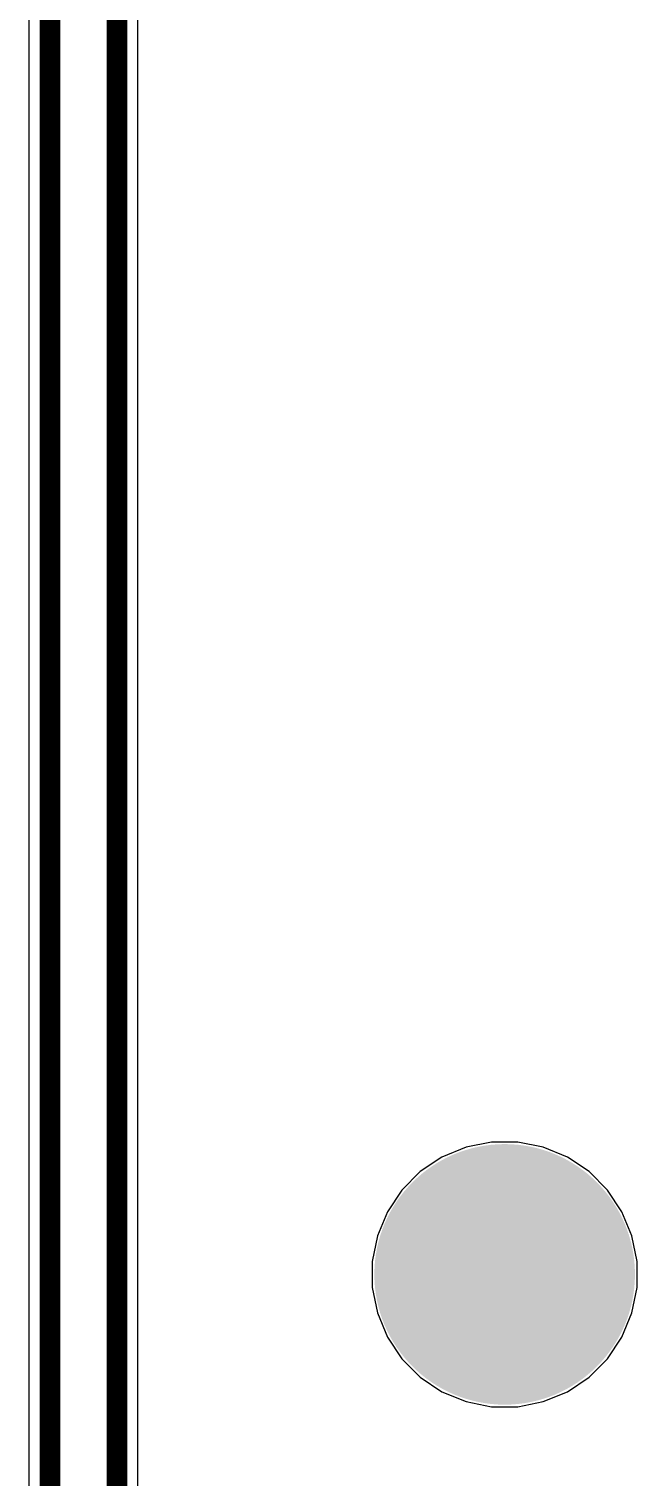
# Model space of a CAD drawing. Header units: millimetres. Extents: x -0.34 to 5.78, y -0.39 to 4.37.
# Drawn here: x 3.066 to 3.36, y 1.146 to 1.847 of the extents above; entities that cross this region are included whole.
import ezdxf

# ---------------------------------------------------------------- set-up
doc = ezdxf.new("R2010")
doc.units = ezdxf.units.MM
doc.header["$MEASUREMENT"] = 0
for name, color, linetype in [('BottomLayer', 5, 'Continuous'), ('BottomSolder', 6, 'Continuous'), ('MultiLayer', 9, 'Continuous'), ('PadHoleLayer', 156, 'Continuous'), ('TopLayer', 1, 'Continuous'), ('TopSolder', 216, 'Continuous')]:
    doc.layers.add(name, color=color, linetype=linetype)

msp = doc.modelspace()

# ---------------------------------------------------------------- hatches: boundary and pattern name
at = {"layer": 'BottomLayer'}
h = msp.add_hatch(color=5, dxfattribs=at)
edge = h.paths.add_edge_path()
edge.add_arc((3.296, 1.244), 0.0590551, 0, 360)
at = {"layer": 'BottomSolder'}
h = msp.add_hatch(color=6, dxfattribs=at)
edge = h.paths.add_edge_path()
edge.add_arc((3.296, 1.244), 0.0630551, 0, 360)
at = {"layer": 'MultiLayer'}
h = msp.add_hatch(color=9, dxfattribs=at)
edge = h.paths.add_edge_path()
edge.add_arc((3.296, 1.244), 0.0590551, 0, 360)
at = {"layer": 'PadHoleLayer'}
h = msp.add_hatch(color=156, dxfattribs=at)
edge = h.paths.add_edge_path()
edge.add_arc((3.296, 1.244), 0.0590551, 0, 360)
at = {"layer": 'TopLayer'}
h = msp.add_hatch(color=1, dxfattribs=at)
edge = h.paths.add_edge_path()
edge.add_arc((3.296, 1.244), 0.0590551, 0, 360)
at = {"layer": 'TopSolder'}
h = msp.add_hatch(color=216, dxfattribs=at)
edge = h.paths.add_edge_path()
edge.add_arc((3.296, 1.244), 0.0630551, 0, 360)

# ---------------------------------------------------------------- linework, layer by layer
at = {"layer": 'BottomLayer'}
for p, q in [((3.2773158, 1.3055935), (3.2656585, 1.3007649)), ((3.2896911, 1.3080551), (3.2773158, 1.3055935)), ((3.3023089, 1.3080551), (3.2896911, 1.3080551)), ((3.3146842, 1.3055935), (3.3023089, 1.3080551)), ((3.3263415, 1.3007649), (3.3146842, 1.3055935)), ((3.2656585, 1.3007649), (3.2551673, 1.2937548)), ((3.3368327, 1.2937548), (3.3263415, 1.3007649)), ((3.2551673, 1.2937548), (3.2462452, 1.2848327)), ((3.3457548, 1.2848327), (3.3368327, 1.2937548)), ((3.2462452, 1.2848327), (3.2392351, 1.2743415)), ((3.3527649, 1.2743415), (3.3457548, 1.2848327)), ((3.2392351, 1.2743415), (3.2344065, 1.2626842)), ((3.3575935, 1.2626842), (3.3527649, 1.2743415)), ((3.2344065, 1.2626842), (3.2319449, 1.2503089)), ((3.3600551, 1.2503089), (3.3575935, 1.2626842)), ((3.2319449, 1.2503089), (3.2319449, 1.2376911)), ((3.3600551, 1.2376911), (3.3600551, 1.2503089)), ((3.2319449, 1.2376911), (3.2344065, 1.2253158)), ((3.3575935, 1.2253158), (3.3600551, 1.2376911)), ((3.2344065, 1.2253158), (3.2392351, 1.2136585)), ((3.3527649, 1.2136585), (3.3575935, 1.2253158)), ((3.2392351, 1.2136585), (3.2462452, 1.2031673)), ((3.3457548, 1.2031673), (3.3527649, 1.2136585)), ((3.2462452, 1.2031673), (3.2551673, 1.1942452)), ((3.3368327, 1.1942452), (3.3457548, 1.2031673)), ((3.2551673, 1.1942452), (3.2656585, 1.1872351)), ((3.3263415, 1.1872351), (3.3368327, 1.1942452)), ((3.2656585, 1.1872351), (3.2773158, 1.1824065)), ((3.3146842, 1.1824065), (3.3263415, 1.1872351)), ((3.2773158, 1.1824065), (3.2896911, 1.1799449)), ((3.2896911, 1.1799449), (3.3023089, 1.1799449)), ((3.3023089, 1.1799449), (3.3146842, 1.1824065))]:
    msp.add_line(p, q, dxfattribs=at)
at = {"layer": 'TopLayer'}
for p, q in [((3.0658041, 2.2454597), (3.065804, 1.453)), ((3.1185275, 1.453), (3.1185276, 2.2494597)), ((3.065804, 1.453), (3.065804, 1.3480001)), ((3.1185275, 1.3510005), (3.1185275, 1.453)), ((3.065804, 1.3480001), (3.0658041, 1.3479996)), ((3.0658041, 1.3479996), (3.0658041, 0.5315783)), ((3.1185276, 1.351), (3.1185275, 1.3510005)), ((3.1185276, 0.5315783), (3.1185276, 1.351)), ((3.2773158, 1.3055935), (3.2656585, 1.3007649)), ((3.2896911, 1.3080551), (3.2773158, 1.3055935)), ((3.3023089, 1.3080551), (3.2896911, 1.3080551)), ((3.3146842, 1.3055935), (3.3023089, 1.3080551)), ((3.3263415, 1.3007649), (3.3146842, 1.3055935)), ((3.2656585, 1.3007649), (3.2551673, 1.2937548)), ((3.3368327, 1.2937548), (3.3263415, 1.3007649)), ((3.2551673, 1.2937548), (3.2462452, 1.2848327)), ((3.3457548, 1.2848327), (3.3368327, 1.2937548)), ((3.2462452, 1.2848327), (3.2392351, 1.2743415)), ((3.3527649, 1.2743415), (3.3457548, 1.2848327)), ((3.2392351, 1.2743415), (3.2344065, 1.2626842)), ((3.3575935, 1.2626842), (3.3527649, 1.2743415)), ((3.2344065, 1.2626842), (3.2319449, 1.2503089)), ((3.3600551, 1.2503089), (3.3575935, 1.2626842)), ((3.2319449, 1.2503089), (3.2319449, 1.2376911)), ((3.3600551, 1.2376911), (3.3600551, 1.2503089)), ((3.2319449, 1.2376911), (3.2344065, 1.2253158)), ((3.3575935, 1.2253158), (3.3600551, 1.2376911)), ((3.2344065, 1.2253158), (3.2392351, 1.2136585)), ((3.3527649, 1.2136585), (3.3575935, 1.2253158)), ((3.2392351, 1.2136585), (3.2462452, 1.2031673)), ((3.3457548, 1.2031673), (3.3527649, 1.2136585)), ((3.2462452, 1.2031673), (3.2551673, 1.1942452)), ((3.3368327, 1.1942452), (3.3457548, 1.2031673)), ((3.2551673, 1.1942452), (3.2656585, 1.1872351)), ((3.3263415, 1.1872351), (3.3368327, 1.1942452)), ((3.2656585, 1.1872351), (3.2773158, 1.1824065)), ((3.3146842, 1.1824065), (3.3263415, 1.1872351)), ((3.2773158, 1.1824065), (3.2896911, 1.1799449)), ((3.2896911, 1.1799449), (3.3023089, 1.1799449)), ((3.3023089, 1.1799449), (3.3146842, 1.1824065))]:
    msp.add_line(p, q, dxfattribs=at)
at = {"layer": 'TopLayer', "const_width": 0.01}
for points in [[(3.1083316, 1.453), (3.1083317, 2.254)], [(3.0759999, 1.453), (3.076, 2.25)], [(3.0759999, 1.3480001), (3.0759999, 1.453)], [(3.1083316, 1.3510001), (3.1083316, 1.453)], [(3.0759999, 1.3480001), (3.076, 1.348)], [(3.076, 0.518), (3.076, 1.348)], [(3.1083316, 1.3510001), (3.1083317, 1.351)], [(3.1083317, 0.518), (3.1083317, 1.351)]]:
    msp.add_lwpolyline(points, dxfattribs=at)
at = {"layer": 'TopLayer', "const_width": 0.005}
for points in [[(3.0734999, 1.453, 1), (3.0784999, 1.453, 1)], [(3.0734999, 1.453, 1), (3.0784999, 1.453, 1)], [(3.1058316, 1.453, 1), (3.1108316, 1.453, 1)], [(3.1058316, 1.453, 1), (3.1108316, 1.453, 1)], [(3.0734999, 1.3480001, 1), (3.0784999, 1.3480001, 1)], [(3.0734999, 1.3480001, 1), (3.0784999, 1.3480001, 1)], [(3.0735, 1.348, 1), (3.0785, 1.348, 1)], [(3.0735, 1.348, 1), (3.0785, 1.348, 1)], [(3.1058316, 1.3510001, 1), (3.1108316, 1.3510001, 1)], [(3.1058316, 1.3510001, 1), (3.1108316, 1.3510001, 1)], [(3.1058317, 1.351, 1), (3.1108317, 1.351, 1)], [(3.1058317, 1.351, 1), (3.1108317, 1.351, 1)]]:
    msp.add_lwpolyline(points, format="xyb", close=True, dxfattribs=at)

doc.saveas('drawing.dxf')
